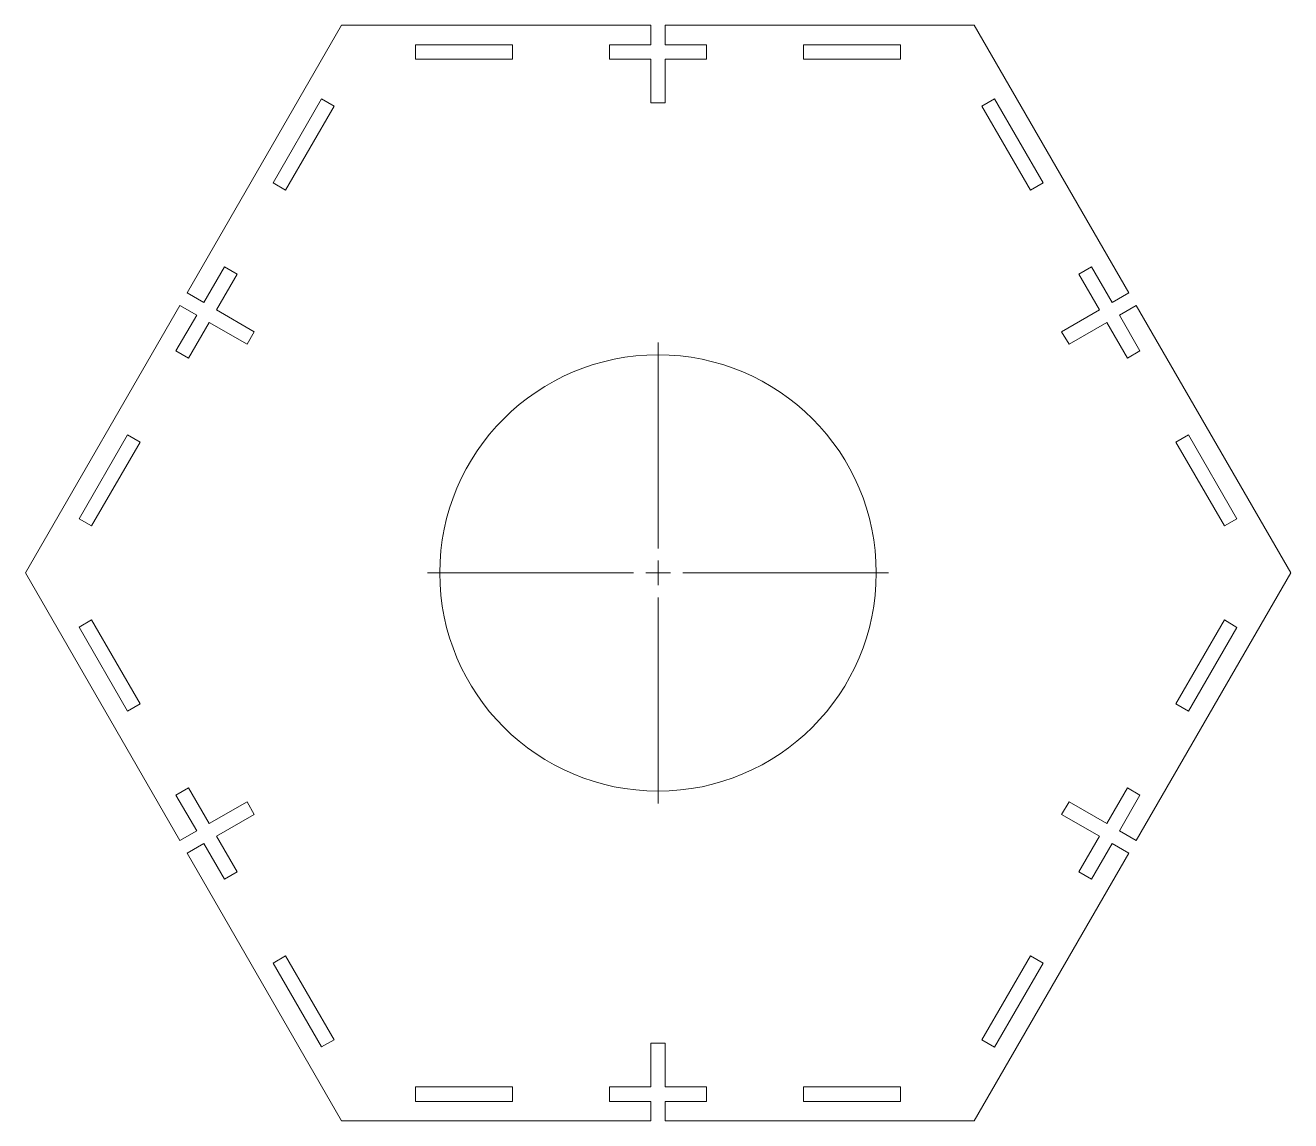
# Model space of a CAD drawing. Header units: inches. Extents: x 0 to 18.1, y 0 to 22.3.
# Drawn here: x 7.82 to 18.1, y 13.44 to 22.34 of the extents above; entities outside this region: 2.
import ezdxf

# ---------------------------------------------------------------- set-up
doc = ezdxf.new("R2010")
doc.units = ezdxf.units.IN
doc.header["$LTSCALE"] = 4
doc.header["$MEASUREMENT"] = 0
doc.styles.add('SLDTEXTSTYLE0', font='TXT', dxfattribs={"width": 0.7})

# ---------------------------------------------------------------- blocks, each defined once
blk = doc.blocks.new('SW_CENTERMARKSYMBOL_0')
at = {"color": 0, "linetype": 'Continuous', "lineweight": 0}
for p, q in [((0, 0.2), (0, 1.872)), ((-0.2, 0), (-1.872, 0)), ((0, 0), (-0.1, 0)), ((0, 0), (0, 0.1)), ((0, 0), (0, -0.1)), ((0, 0), (0.1, 0)), ((0.2, 0), (1.872, 0)), ((0, -0.2), (0, -1.872))]:
    blk.add_line(p, q, dxfattribs=at)

msp = doc.modelspace()

# ---------------------------------------------------------------- linework, layer by layer
at = {"color": 7, "linetype": 'Continuous', "lineweight": 15}
for p, q in [((10.391, 22.339), (9.136, 20.165)), ((12.901, 22.339), (10.391, 22.339)), ((12.901, 22.339), (12.901, 22.181)), ((15.528, 22.339), (13.019, 22.339)), ((13.019, 22.339), (13.019, 22.181)), ((16.783, 20.165), (15.528, 22.339)), ((10.991, 22.063), (10.992, 22.181)), ((10.992, 22.181), (11.779, 22.181)), ((11.779, 22.181), (11.779, 22.063)), ((12.566, 22.181), (12.566, 22.063)), ((12.566, 22.181), (12.901, 22.181)), ((13.353, 22.181), (13.019, 22.181)), ((13.353, 22.181), (13.353, 22.063)), ((14.141, 22.181), (14.141, 22.063)), ((14.928, 22.181), (14.141, 22.181)), ((14.928, 22.181), (14.928, 22.063)), ((11.779, 22.063), (10.991, 22.063)), ((12.566, 22.063), (12.901, 22.063)), ((12.901, 22.063), (12.901, 21.709)), ((13.353, 22.063), (13.019, 22.063)), ((13.019, 22.063), (13.019, 21.709)), ((14.928, 22.063), (14.141, 22.063)), ((10.228, 21.74), (9.834, 21.058)), ((10.33, 21.681), (9.936, 20.999)), ((10.228, 21.74), (10.33, 21.681)), ((12.901, 21.709), (13.019, 21.709)), ((15.59, 21.681), (15.692, 21.74)), ((15.983, 20.999), (15.59, 21.681)), ((15.692, 21.74), (16.086, 21.058)), ((9.834, 21.058), (9.936, 20.999)), ((16.086, 21.058), (15.983, 20.999)), ((9.44, 20.376), (9.273, 20.087)), ((9.44, 20.376), (9.542, 20.317)), ((16.479, 20.376), (16.377, 20.317)), ((16.479, 20.376), (16.647, 20.087)), ((9.542, 20.317), (9.375, 20.027)), ((16.377, 20.317), (16.544, 20.027)), ((9.136, 20.165), (9.273, 20.087)), ((16.783, 20.165), (16.647, 20.087)), ((9.077, 20.063), (7.823, 17.89)), ((9.077, 20.063), (9.214, 19.984)), ((16.842, 20.063), (16.706, 19.984)), ((18.097, 17.89), (16.842, 20.063)), ((9.046, 19.694), (9.214, 19.984)), ((9.375, 20.027), (9.682, 19.85)), ((16.544, 20.027), (16.237, 19.85)), ((16.873, 19.694), (16.706, 19.984)), ((9.149, 19.635), (9.316, 19.925)), ((9.316, 19.925), (9.623, 19.748)), ((9.623, 19.748), (9.682, 19.85)), ((16.237, 19.85), (16.297, 19.748)), ((16.603, 19.925), (16.297, 19.748)), ((16.771, 19.635), (16.603, 19.925)), ((9.046, 19.694), (9.149, 19.635)), ((16.873, 19.694), (16.771, 19.635)), ((8.259, 18.331), (8.653, 19.013)), ((8.653, 19.013), (8.755, 18.953)), ((17.267, 19.013), (17.164, 18.953)), ((17.66, 18.331), (17.267, 19.013)), ((8.755, 18.953), (8.361, 18.272)), ((17.558, 18.272), (17.164, 18.953)), ((8.361, 18.272), (8.259, 18.331)), ((17.66, 18.331), (17.558, 18.272)), ((7.823, 17.89), (9.077, 15.716)), ((16.842, 15.716), (18.097, 17.89)), ((8.259, 17.449), (8.361, 17.508)), ((8.361, 17.508), (8.755, 16.826)), ((17.164, 16.826), (17.558, 17.508)), ((17.558, 17.508), (17.66, 17.448)), ((8.259, 17.449), (8.653, 16.767)), ((17.66, 17.448), (17.267, 16.767)), ((8.653, 16.767), (8.755, 16.826)), ((17.267, 16.767), (17.164, 16.826)), ((9.046, 16.085), (9.149, 16.144)), ((9.149, 16.144), (9.316, 15.854)), ((16.771, 16.144), (16.603, 15.854)), ((16.873, 16.085), (16.771, 16.144)), ((9.046, 16.085), (9.214, 15.795)), ((9.316, 15.854), (9.623, 16.031)), ((9.682, 15.929), (9.623, 16.031)), ((16.297, 16.031), (16.237, 15.929)), ((16.603, 15.854), (16.297, 16.031)), ((16.873, 16.085), (16.706, 15.795)), ((9.375, 15.752), (9.682, 15.929)), ((16.544, 15.752), (16.237, 15.929)), ((9.077, 15.716), (9.214, 15.795)), ((9.542, 15.462), (9.375, 15.752)), ((16.377, 15.462), (16.544, 15.752)), ((16.842, 15.716), (16.706, 15.795)), ((9.136, 15.614), (9.273, 15.693)), ((9.44, 15.403), (9.273, 15.693)), ((16.479, 15.403), (16.647, 15.693)), ((16.783, 15.614), (16.647, 15.693)), ((9.136, 15.614), (10.391, 13.441)), ((15.528, 13.441), (16.783, 15.614)), ((9.44, 15.403), (9.542, 15.462)), ((16.479, 15.403), (16.377, 15.462)), ((9.834, 14.721), (9.936, 14.78)), ((10.227, 14.04), (9.834, 14.721)), ((9.936, 14.78), (10.33, 14.098)), ((15.59, 14.098), (15.983, 14.78)), ((15.692, 14.039), (16.086, 14.721)), ((16.086, 14.721), (15.983, 14.78)), ((10.33, 14.098), (10.227, 14.04)), ((15.692, 14.039), (15.59, 14.098)), ((12.901, 13.716), (12.901, 14.071)), ((13.019, 14.071), (12.901, 14.071)), ((13.019, 13.716), (13.019, 14.071)), ((10.991, 13.598), (10.991, 13.716)), ((10.991, 13.716), (11.779, 13.716)), ((11.779, 13.598), (11.779, 13.716)), ((12.566, 13.598), (12.566, 13.716)), ((12.566, 13.716), (12.901, 13.716)), ((13.353, 13.716), (13.019, 13.716)), ((13.353, 13.598), (13.353, 13.716)), ((14.141, 13.598), (14.141, 13.716)), ((14.141, 13.716), (14.928, 13.716)), ((14.928, 13.716), (14.928, 13.598)), ((10.991, 13.598), (11.779, 13.598)), ((12.566, 13.598), (12.901, 13.598)), ((12.901, 13.441), (12.901, 13.598)), ((13.353, 13.598), (13.019, 13.598)), ((13.019, 13.441), (13.019, 13.598)), ((14.928, 13.598), (14.141, 13.598)), ((10.391, 13.441), (12.901, 13.441)), ((13.019, 13.441), (15.528, 13.441))]:
    msp.add_line(p, q, dxfattribs=at)
msp.add_circle((12.96, 17.89), 1.772, dxfattribs=at)

# ---------------------------------------------------------------- block references
at = {"color": 7, "linetype": 'Continuous', "lineweight": 0}
msp.add_blockref('SW_CENTERMARKSYMBOL_0', (12.96, 17.89), dxfattribs=at)

# ---------------------------------------------------------------- texts
at = {"color": 7, "linetype": 'Continuous', "char_height": 0.5882, "attachment_point": 1, "style": 'SLDTEXTSTYLE0'}
for s, insert in [('SOLIDWORKS Educational Product.', (0, 1.641)), ('For Instructional Use Only.', (0, 0.758))]:
    msp.add_mtext(s, dxfattribs=dict(at, insert=insert))

doc.saveas('drawing.dxf')
